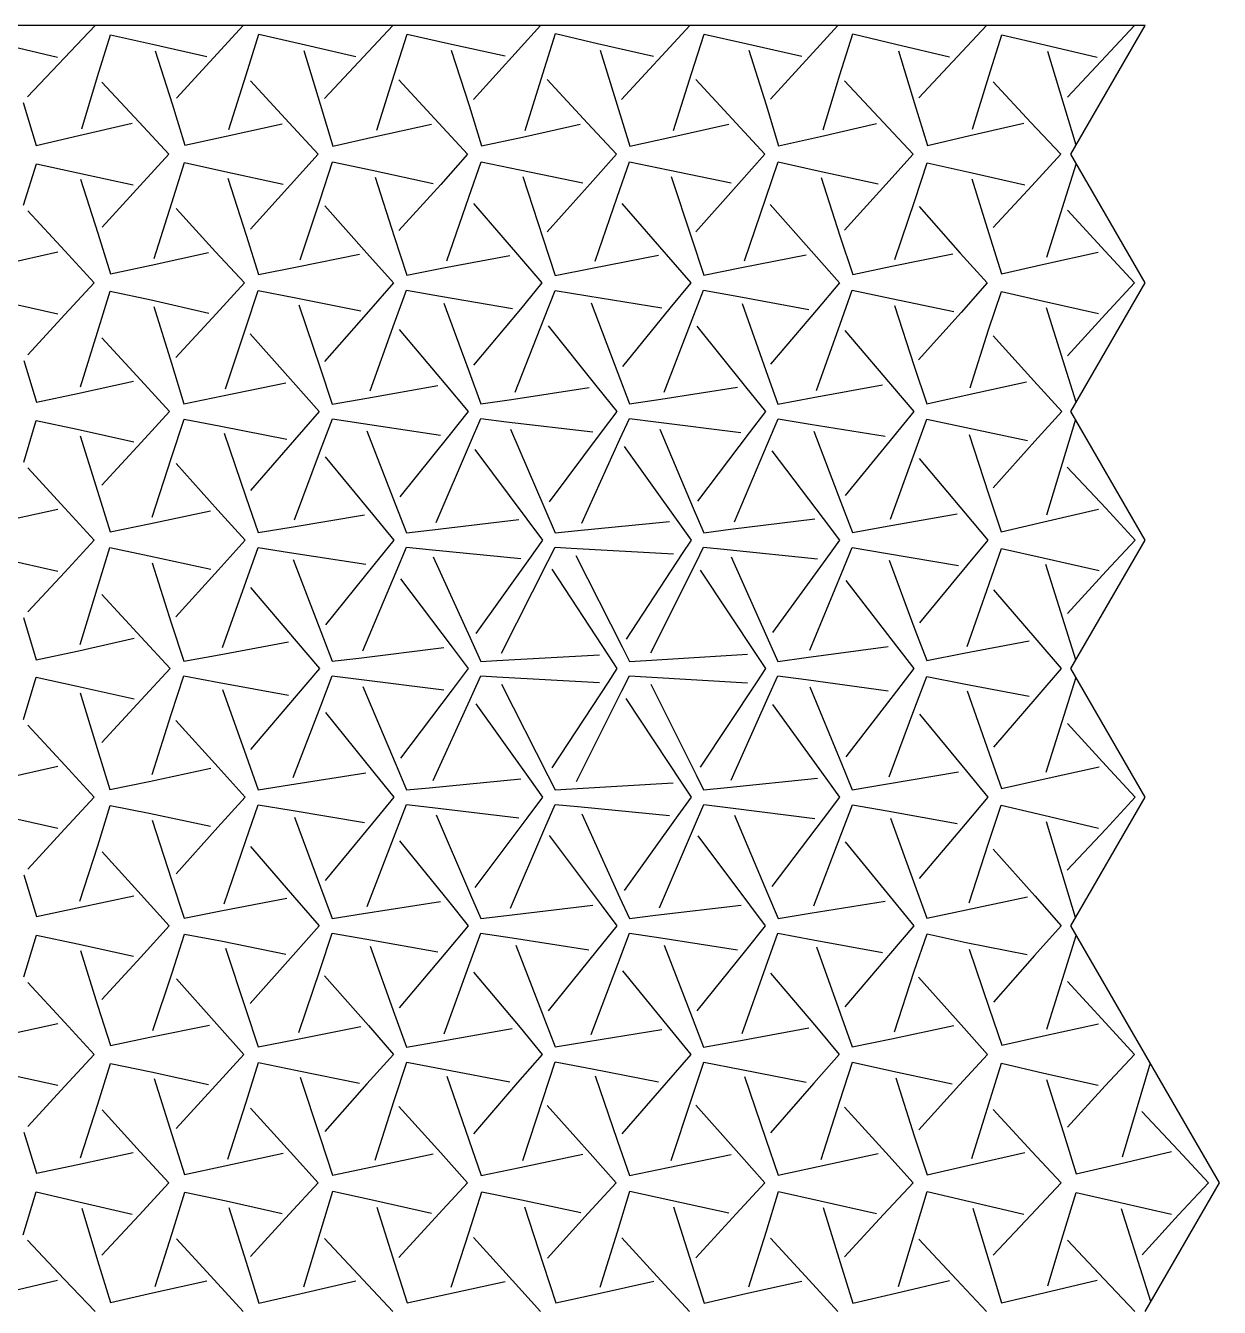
# Model space of a CAD drawing. Extents: x -8 to 152, y -43 to 130.
# Drawn here: x 71.5 to 151.8, y 43.4 to 129.8 of the extents above; entities that cross this region are included whole.
import ezdxf

# ---------------------------------------------------------------- set-up
doc = ezdxf.new("R2010")
doc.units = 0
doc.layers.add('DEFAULT', color=7, linetype='CONTINUOUS')

msp = doc.modelspace()

# ---------------------------------------------------------------- linework, layer by layer
at = {"layer": 'DEFAULT'}
for p, q in [((146.814, 129.758), (6.814, 129.758)), ((76.131, 129.758), (71.586, 124.955)), ((86.086, 129.758), (81.6, 124.865)), ((96.176, 129.758), (91.576, 124.845)), ((106.116, 129.758), (101.595, 124.775)), ((116.176, 129.758), (111.577, 124.794)), ((126.131, 129.758), (121.59, 124.805)), ((136.146, 129.758), (131.583, 124.885)), ((146.101, 129.758), (141.594, 124.945)), ((141.814, 121.098), (146.814, 129.758)), ((76.295, 126.33), (77.167, 129.147)), ((77.167, 129.147), (79.996, 128.502)), ((86.296, 126.44), (87.144, 129.186)), ((87.144, 129.186), (89.994, 128.539)), ((96.282, 126.505), (97.148, 129.18)), ((97.148, 129.18), (99.915, 128.558)), ((106.266, 126.514), (107.122, 129.225)), ((107.122, 129.225), (109.946, 128.566)), ((116.277, 126.527), (117.14, 129.193)), ((117.14, 129.193), (119.947, 128.547)), ((126.27, 126.437), (127.133, 129.206)), ((127.133, 129.206), (130.027, 128.509)), ((136.3, 126.363), (137.167, 129.147)), ((137.167, 129.147), (140.075, 128.464)), ((70.09, 128.467), (73.587, 127.632)), ((79.996, 128.502), (83.658, 127.689)), ((80.184, 128.06), (81.311, 124.482)), ((89.994, 128.539), (93.688, 127.679)), ((90.178, 128.091), (91.28, 124.462)), ((99.915, 128.558), (103.739, 127.73)), ((100.107, 128.109), (101.303, 124.383)), ((109.946, 128.566), (113.731, 127.705)), ((110.134, 128.115), (111.281, 124.407)), ((119.947, 128.547), (123.716, 127.711)), ((120.136, 128.099), (121.296, 124.416)), ((130.027, 128.509), (133.65, 127.665)), ((130.209, 128.064), (131.29, 124.505)), ((140.075, 128.464), (143.592, 127.644)), ((142.171, 121.716), (140.256, 128.025)), ((75.225, 122.805), (76.295, 126.33)), ((85.136, 122.757), (86.296, 126.44)), ((86.59, 126.052), (89.199, 123.205)), ((95.089, 122.717), (96.282, 126.505)), ((96.579, 126.112), (99.262, 123.185)), ((105.087, 122.702), (106.266, 126.514)), ((106.567, 126.122), (109.279, 123.195)), ((115.073, 122.704), (116.277, 126.527)), ((116.576, 126.133), (119.284, 123.179)), ((125.147, 122.739), (126.27, 126.437)), ((126.569, 126.051), (129.21, 123.23)), ((135.196, 122.794), (136.3, 126.363)), ((76.587, 125.951), (79.105, 123.262)), ((136.592, 125.981), (139.131, 123.24)), ((71.295, 124.581), (72.156, 121.69)), ((81.311, 124.482), (82.167, 121.709)), ((91.28, 124.462), (92.133, 121.65)), ((101.303, 124.383), (102.137, 121.657)), ((111.281, 124.407), (112.129, 121.644)), ((121.296, 124.416), (122.137, 121.657)), ((131.29, 124.505), (132.156, 121.69)), ((75.043, 122.362), (78.63, 123.198)), ((79.105, 123.262), (81.101, 121.098)), ((84.947, 122.309), (88.716, 123.146)), ((89.199, 123.205), (91.146, 121.098)), ((94.898, 122.264), (98.774, 123.124)), ((99.262, 123.185), (101.206, 121.098)), ((104.897, 122.245), (108.789, 123.13)), ((109.279, 123.195), (111.236, 121.098)), ((114.881, 122.249), (118.793, 123.117)), ((119.284, 123.179), (121.206, 121.098)), ((124.962, 122.287), (128.726, 123.164)), ((129.21, 123.23), (131.206, 121.098)), ((135.011, 122.35), (138.654, 123.179)), ((139.131, 123.24), (141.138, 121.098)), ((72.156, 121.69), (75.043, 122.362)), ((82.167, 121.709), (84.947, 122.309)), ((92.133, 121.65), (94.898, 122.264)), ((102.137, 121.657), (104.897, 122.245)), ((112.129, 121.644), (114.881, 122.249)), ((122.137, 121.657), (124.962, 122.287)), ((132.156, 121.69), (135.011, 122.35)), ((81.101, 121.098), (79.16, 118.992)), ((91.146, 121.098), (89.288, 119.033)), ((101.206, 121.098), (99.394, 119.067)), ((111.236, 121.098), (109.462, 119.105)), ((121.206, 121.098), (119.466, 119.121)), ((131.206, 121.098), (129.352, 119.054)), ((141.138, 121.098), (139.194, 118.975)), ((146.814, 112.438), (141.814, 121.098)), ((71.31, 117.66), (72.182, 120.461)), ((72.182, 120.461), (74.965, 119.853)), ((81.287, 117.823), (82.14, 120.532)), ((82.14, 120.532), (84.865, 119.943)), ((91.285, 118.032), (92.114, 120.578)), ((92.114, 120.578), (94.783, 120.018)), ((94.783, 120.018), (98.895, 119.128)), ((101.299, 118.198), (102.11, 120.585)), ((102.11, 120.585), (104.716, 120.058)), ((104.716, 120.058), (108.957, 119.164)), ((111.281, 118.21), (112.107, 120.591)), ((112.107, 120.591), (114.7, 120.053)), ((114.7, 120.053), (118.96, 119.178)), ((121.28, 118.132), (122.114, 120.578)), ((122.114, 120.578), (124.816, 119.988)), ((124.816, 119.988), (128.856, 119.114)), ((131.311, 117.976), (132.152, 120.513)), ((132.152, 120.513), (134.962, 119.891)), ((142.178, 120.467), (140.184, 114.136)), ((74.965, 119.853), (78.681, 119.048)), ((75.155, 119.41), (76.317, 115.789)), ((84.865, 119.943), (88.798, 119.092)), ((85.06, 119.489), (86.289, 115.658)), ((94.98, 119.555), (96.265, 115.549)), ((104.918, 119.591), (106.264, 115.471)), ((114.904, 119.587), (116.276, 115.459)), ((119.466, 119.121), (116.578, 115.869)), ((125.012, 119.528), (126.275, 115.592)), ((134.962, 119.891), (138.712, 119.038)), ((135.149, 119.442), (136.285, 115.768)), ((79.16, 118.992), (76.606, 116.176)), ((89.288, 119.033), (86.585, 116.053)), ((99.394, 119.067), (96.568, 115.951)), ((109.462, 119.105), (106.567, 115.879)), ((129.352, 119.054), (126.575, 115.992)), ((139.194, 118.975), (136.581, 116.154)), ((80.105, 114.07), (81.287, 117.823)), ((81.583, 117.432), (84.241, 114.532)), ((89.936, 113.975), (91.285, 118.032)), ((91.584, 117.625), (94.423, 114.428)), ((99.798, 113.91), (101.299, 118.198)), ((101.598, 117.778), (104.56, 114.334)), ((109.795, 113.892), (111.281, 118.21)), ((111.583, 117.79), (114.579, 114.344)), ((119.858, 113.927), (121.28, 118.132)), ((121.582, 117.718), (124.512, 114.383)), ((129.972, 114.019), (131.311, 117.976)), ((131.604, 117.572), (134.362, 114.434)), ((71.599, 117.281), (74.089, 114.593)), ((141.6, 117.331), (144.135, 114.565)), ((76.317, 115.789), (77.163, 113.042)), ((136.285, 115.768), (137.159, 113.036)), ((86.289, 115.658), (87.133, 112.99)), ((96.265, 115.549), (97.114, 112.957)), ((106.264, 115.471), (107.099, 112.931)), ((116.276, 115.459), (117.11, 112.951)), ((126.275, 115.592), (127.141, 113.003)), ((70.043, 113.72), (73.616, 114.533)), ((74.089, 114.593), (76.071, 112.438)), ((79.914, 113.619), (83.755, 114.471)), ((84.241, 114.532), (86.191, 112.438)), ((89.733, 113.513), (93.921, 114.373)), ((94.423, 114.428), (96.214, 112.438)), ((99.583, 113.442), (104.047, 114.285)), ((104.56, 114.334), (106.214, 112.438)), ((109.582, 113.42), (114.064, 114.292)), ((114.579, 114.344), (116.229, 112.438)), ((119.65, 113.459), (124.003, 114.329)), ((124.512, 114.383), (126.236, 112.438)), ((129.769, 113.563), (133.866, 114.382)), ((134.362, 114.434), (136.176, 112.438)), ((139.996, 113.694), (143.658, 114.507)), ((144.135, 114.565), (146.093, 112.438)), ((77.163, 113.042), (79.914, 113.619)), ((87.133, 112.99), (89.733, 113.513)), ((97.114, 112.957), (99.583, 113.442)), ((107.099, 112.931), (109.582, 113.42)), ((117.11, 112.951), (119.65, 113.459)), ((127.141, 113.003), (129.769, 113.563)), ((137.159, 113.036), (139.996, 113.694)), ((76.071, 112.438), (74.093, 110.297)), ((86.191, 112.438), (84.279, 110.341)), ((96.214, 112.438), (94.533, 110.5)), ((106.214, 112.438), (104.759, 110.664)), ((116.229, 112.438), (114.824, 110.725)), ((126.236, 112.438), (124.691, 110.605)), ((136.176, 112.438), (134.441, 110.437)), ((141.814, 103.777), (146.814, 112.438)), ((146.093, 112.438), (144.157, 110.317)), ((76.296, 109.119), (77.133, 111.885)), ((77.133, 111.885), (79.897, 111.291)), ((86.276, 109.416), (87.107, 111.931)), ((87.107, 111.931), (89.633, 111.432)), ((89.633, 111.432), (94.022, 110.554)), ((96.294, 109.738), (97.099, 111.944)), ((97.099, 111.944), (99.378, 111.545)), ((99.378, 111.545), (104.23, 110.707)), ((106.34, 109.991), (107.107, 111.931)), ((107.107, 111.931), (109.292, 111.571)), ((109.292, 111.571), (114.291, 110.762)), ((116.327, 109.959), (117.095, 111.951)), ((117.095, 111.951), (119.463, 111.516)), ((119.463, 111.516), (124.167, 110.652)), ((126.292, 109.66), (127.103, 111.938)), ((127.103, 111.938), (129.733, 111.383)), ((129.733, 111.383), (133.937, 110.496)), ((136.279, 109.261), (137.148, 111.859)), ((137.148, 111.859), (139.979, 111.197)), ((70.029, 111.152), (73.62, 110.355)), ((79.897, 111.291), (83.789, 110.405)), ((80.087, 110.834), (81.266, 107.021)), ((89.841, 110.962), (91.276, 106.721)), ((94.533, 110.5), (91.579, 107.137)), ((99.605, 111.065), (101.306, 106.444)), ((104.759, 110.664), (101.607, 106.881)), ((109.527, 111.09), (111.325, 106.357)), ((114.824, 110.725), (111.624, 106.8)), ((119.684, 111.038), (121.288, 106.532)), ((124.691, 110.605), (121.591, 106.962)), ((129.934, 110.917), (131.268, 106.833)), ((139.979, 111.197), (143.678, 110.376)), ((142.171, 104.395), (140.168, 110.752)), ((74.093, 110.297), (71.607, 107.585)), ((84.279, 110.341), (81.567, 107.413)), ((94.636, 105.157), (96.294, 109.738)), ((104.413, 105.075), (106.34, 109.991)), ((114.444, 105.08), (116.327, 109.959)), ((124.7, 105.19), (126.292, 109.66)), ((134.441, 110.437), (131.571, 107.24)), ((144.157, 110.317), (141.597, 107.525)), ((75.136, 105.436), (76.296, 109.119)), ((84.904, 105.289), (86.276, 109.416)), ((86.578, 109.006), (89.466, 105.754)), ((96.598, 109.304), (99.736, 105.577)), ((106.639, 109.538), (109.932, 105.411)), ((116.628, 109.509), (119.911, 105.439)), ((126.594, 109.232), (129.67, 105.618)), ((135.028, 105.36), (136.279, 109.261)), ((136.578, 108.863), (139.331, 105.829)), ((76.59, 108.731), (79.199, 105.885)), ((71.321, 107.204), (72.174, 104.402)), ((81.266, 107.021), (82.11, 104.291)), ((91.276, 106.721), (92.099, 104.271)), ((101.306, 106.444), (102.103, 104.278)), ((111.325, 106.357), (112.103, 104.278)), ((121.288, 106.532), (122.099, 104.271)), ((131.268, 106.833), (132.114, 104.297)), ((74.947, 104.988), (78.716, 105.825)), ((79.199, 105.885), (81.138, 103.777)), ((84.7, 104.823), (88.96, 105.698)), ((89.466, 105.754), (91.221, 103.777)), ((94.412, 104.677), (99.209, 105.532)), ((99.736, 105.577), (101.244, 103.777)), ((104.17, 104.59), (109.391, 105.379)), ((109.932, 105.411), (111.244, 103.777)), ((114.204, 104.595), (119.371, 105.403)), ((119.911, 105.439), (121.252, 103.777)), ((124.48, 104.714), (129.147, 105.571)), ((129.67, 105.618), (131.236, 103.777)), ((134.832, 104.903), (138.836, 105.769)), ((139.331, 105.829), (141.199, 103.777)), ((72.174, 104.402), (74.947, 104.988)), ((82.11, 104.291), (84.7, 104.823)), ((92.099, 104.271), (94.412, 104.677)), ((102.103, 104.278), (104.17, 104.59)), ((112.103, 104.278), (114.204, 104.595)), ((122.099, 104.271), (124.48, 104.714)), ((132.114, 104.297), (134.832, 104.903)), ((81.138, 103.777), (79.22, 101.677)), ((91.221, 103.777), (89.558, 101.864)), ((101.244, 103.777), (99.932, 102.144)), ((111.244, 103.777), (110.204, 102.376)), ((121.252, 103.777), (120.163, 102.338)), ((131.236, 103.777), (129.846, 102.073)), ((141.199, 103.777), (139.398, 101.763)), ((146.814, 95.117), (141.814, 103.777)), ((71.321, 100.35), (72.171, 103.16)), ((72.171, 103.16), (74.93, 102.581)), ((81.277, 100.678), (82.114, 103.258)), ((82.114, 103.258), (84.599, 102.78)), ((84.599, 102.78), (89.045, 101.916)), ((91.313, 101.166), (92.103, 103.277)), ((92.103, 103.277), (94.17, 102.965)), ((94.17, 102.965), (99.391, 102.176)), ((101.406, 101.682), (102.095, 103.29)), ((102.095, 103.29), (103.833, 103.084)), ((103.833, 103.084), (109.644, 102.392)), ((111.463, 101.898), (112.095, 103.29)), ((112.095, 103.29), (113.886, 103.068)), ((113.886, 103.068), (119.606, 102.357)), ((121.396, 101.604), (122.103, 103.277)), ((122.103, 103.277), (124.274, 102.926)), ((124.274, 102.926), (129.311, 102.11)), ((131.303, 101.033), (132.114, 103.258)), ((132.114, 103.258), (134.766, 102.693)), ((142.133, 103.225), (140.178, 96.785)), ((74.93, 102.581), (78.736, 101.737)), ((75.12, 102.132), (76.292, 98.414)), ((84.811, 102.31), (86.285, 98.028)), ((89.558, 101.864), (86.586, 98.447)), ((94.413, 102.48), (96.34, 97.564)), ((99.932, 102.144), (96.639, 98.017)), ((104.099, 102.591), (106.406, 97.212)), ((110.204, 102.376), (106.7, 97.689)), ((108.898, 96.248), (111.463, 101.898)), ((114.148, 102.575), (116.393, 97.267)), ((120.163, 102.338), (116.688, 97.74)), ((124.509, 102.443), (126.322, 97.674)), ((129.846, 102.073), (126.622, 98.119)), ((134.766, 102.693), (138.898, 101.821)), ((134.966, 102.231), (136.277, 98.216)), ((79.22, 101.677), (76.586, 98.803)), ((89.557, 96.47), (91.313, 101.166)), ((99.099, 96.304), (101.406, 101.682)), ((101.7, 101.205), (105.204, 96.519)), ((111.752, 101.408), (115.362, 96.361)), ((119.167, 96.332), (121.396, 101.604)), ((121.69, 101.132), (125.141, 96.566)), ((129.67, 96.523), (131.303, 101.033)), ((139.398, 101.763), (136.578, 98.62)), ((79.966, 96.664), (81.277, 100.678)), ((81.578, 100.274), (84.398, 97.131)), ((91.614, 100.725), (94.803, 96.857)), ((131.603, 100.601), (134.693, 96.933)), ((71.607, 99.969), (74.093, 97.258)), ((141.576, 100.03), (144.168, 97.262)), ((76.292, 98.414), (77.133, 95.67)), ((86.285, 98.028), (87.107, 95.624)), ((96.34, 97.564), (97.099, 95.611)), ((126.322, 97.674), (127.107, 95.624)), ((136.277, 98.216), (137.125, 95.657)), ((70.029, 96.403), (73.62, 97.2)), ((74.093, 97.258), (76.071, 95.117)), ((79.766, 96.202), (83.898, 97.074)), ((84.398, 97.131), (86.229, 95.117)), ((89.326, 95.989), (94.27, 96.817)), ((94.803, 96.857), (96.236, 95.117)), ((106.406, 97.212), (107.095, 95.604)), ((116.393, 97.267), (117.099, 95.611)), ((129.447, 96.047), (134.169, 96.888)), ((134.693, 96.933), (136.221, 95.117)), ((139.994, 96.336), (143.688, 97.197)), ((144.168, 97.262), (146.154, 95.117)), ((77.133, 95.67), (79.766, 96.202)), ((87.107, 95.624), (89.326, 95.989)), ((98.833, 95.811), (104.644, 96.502)), ((105.204, 96.519), (106.252, 95.117)), ((108.617, 95.753), (114.793, 96.356)), ((115.362, 96.361), (116.252, 95.117)), ((117.099, 95.611), (118.905, 95.841)), ((118.905, 95.841), (124.586, 96.547)), ((125.141, 96.566), (126.244, 95.117)), ((127.107, 95.624), (129.447, 96.047)), ((137.125, 95.657), (139.994, 96.336)), ((76.071, 95.117), (74.089, 92.962)), ((86.229, 95.117), (84.416, 93.093)), ((96.236, 95.117), (94.89, 93.448)), ((97.099, 95.611), (98.833, 95.811)), ((106.252, 95.117), (105.362, 93.874)), ((107.095, 95.604), (108.617, 95.753)), ((116.252, 95.117), (115.658, 94.209)), ((126.244, 95.117), (125.323, 93.834)), ((136.221, 95.117), (134.781, 93.37)), ((141.814, 86.457), (146.814, 95.117)), ((146.154, 95.117), (144.199, 93.01)), ((76.276, 91.83), (77.11, 94.604)), ((77.11, 94.604), (79.766, 94.052)), ((86.292, 92.34), (87.103, 94.617)), ((87.103, 94.617), (89.222, 94.285)), ((89.222, 94.285), (94.351, 93.483)), ((96.393, 92.968), (97.095, 94.63)), ((97.095, 94.63), (98.617, 94.481)), ((98.617, 94.481), (104.793, 93.878)), ((106.605, 93.662), (107.095, 94.63)), ((107.095, 94.63), (108.179, 94.57)), ((108.179, 94.57), (115.075, 94.189)), ((115.658, 94.209), (111.88, 88.428)), ((116.586, 93.61), (117.095, 94.63)), ((117.095, 94.63), (118.671, 94.468)), ((118.671, 94.468), (124.756, 93.841)), ((126.368, 92.859), (127.103, 94.617)), ((127.103, 94.617), (129.344, 94.23)), ((129.344, 94.23), (134.25, 93.409)), ((136.307, 92.172), (137.148, 94.539)), ((137.148, 94.539), (139.947, 93.906)), ((70.043, 93.835), (73.616, 93.022)), ((79.766, 94.052), (83.914, 93.154)), ((79.964, 93.587), (81.26, 89.546)), ((89.461, 93.801), (91.33, 88.958)), ((94.89, 93.448), (91.63, 89.407)), ((98.898, 93.986), (101.463, 88.336)), ((105.362, 93.874), (101.752, 88.827)), ((103.488, 87.499), (106.605, 93.662)), ((108.488, 94.075), (111.605, 87.912)), ((113.54, 87.509), (116.586, 93.61)), ((118.948, 93.973), (121.448, 88.39)), ((125.323, 93.834), (121.738, 88.877)), ((129.575, 93.751), (131.317, 89.092)), ((134.781, 93.37), (131.617, 89.531)), ((139.947, 93.906), (143.716, 93.07)), ((142.156, 87.049), (140.136, 93.458)), ((74.089, 92.962), (71.599, 90.274)), ((84.416, 93.093), (81.564, 89.95)), ((94.148, 87.659), (96.393, 92.968)), ((96.688, 92.494), (100.163, 87.897)), ((106.88, 93.147), (110.658, 87.365)), ((116.862, 93.097), (120.622, 87.409)), ((124.248, 87.691), (126.368, 92.859)), ((126.666, 92.393), (130.081, 87.972)), ((144.199, 93.01), (141.59, 90.164)), ((75.118, 88.087), (76.276, 91.83)), ((84.7, 87.87), (86.292, 92.34)), ((86.594, 91.911), (89.67, 88.298)), ((134.831, 87.956), (136.307, 92.172)), ((136.604, 91.755), (139.517, 88.368)), ((76.574, 91.441), (79.237, 88.567)), ((71.31, 89.895), (72.152, 87.042)), ((81.26, 89.546), (82.099, 86.951)), ((91.33, 88.958), (92.099, 86.951)), ((131.317, 89.092), (132.125, 86.996)), ((74.93, 87.634), (78.75, 88.503)), ((79.237, 88.567), (81.191, 86.457)), ((84.48, 87.394), (89.147, 88.25)), ((89.67, 88.298), (91.236, 86.457)), ((101.463, 88.336), (102.095, 86.944)), ((121.448, 88.39), (122.095, 86.944)), ((134.618, 87.491), (139.007, 88.32)), ((139.517, 88.368), (141.161, 86.457)), ((72.152, 87.042), (74.93, 87.634)), ((82.099, 86.951), (84.48, 87.394)), ((93.886, 87.167), (99.606, 87.878)), ((100.163, 87.897), (101.252, 86.457)), ((103.179, 87.004), (110.075, 87.385)), ((110.658, 87.365), (111.252, 86.457)), ((111.605, 87.912), (112.095, 86.944)), ((113.234, 87.013), (120.041, 87.425)), ((120.622, 87.409), (121.252, 86.457)), ((122.095, 86.944), (123.993, 87.2)), ((123.993, 87.2), (129.529, 87.948)), ((130.081, 87.972), (131.252, 86.457)), ((132.125, 86.996), (134.618, 87.491)), ((81.191, 86.457), (79.237, 84.347)), ((91.236, 86.457), (89.67, 84.616)), ((92.099, 86.951), (93.886, 87.167)), ((101.252, 86.457), (100.163, 85.017)), ((102.095, 86.944), (103.179, 87.004)), ((111.252, 86.457), (110.658, 85.549)), ((112.095, 86.944), (113.234, 87.013)), ((121.252, 86.457), (120.622, 85.505)), ((131.252, 86.457), (130.081, 84.942)), ((141.161, 86.457), (139.517, 84.545)), ((146.814, 77.797), (141.814, 86.457)), ((71.31, 83.019), (72.152, 85.872)), ((72.152, 85.872), (74.93, 85.28)), ((81.26, 83.368), (82.099, 85.963)), ((82.099, 85.963), (84.48, 85.52)), ((84.48, 85.52), (89.147, 84.664)), ((91.33, 83.956), (92.099, 85.963)), ((92.099, 85.963), (93.886, 85.747)), ((93.886, 85.747), (99.606, 85.036)), ((101.463, 84.578), (102.095, 85.97)), ((102.095, 85.97), (103.179, 85.91)), ((103.179, 85.91), (110.075, 85.528)), ((110.658, 85.549), (106.88, 79.767)), ((111.586, 84.949), (112.095, 85.97)), ((112.095, 85.97), (113.234, 85.901)), ((113.234, 85.901), (120.041, 85.488)), ((120.622, 85.505), (116.862, 79.817)), ((121.448, 84.524), (122.095, 85.97)), ((122.095, 85.97), (123.993, 85.714)), ((123.993, 85.714), (129.529, 84.966)), ((131.317, 83.822), (132.125, 85.918)), ((132.125, 85.918), (134.618, 85.423)), ((142.156, 85.865), (140.136, 79.456)), ((74.93, 85.28), (78.75, 84.411)), ((75.118, 84.827), (76.276, 81.084)), ((84.7, 85.044), (86.292, 80.574)), ((89.67, 84.616), (86.594, 81.003)), ((94.148, 85.255), (96.393, 79.946)), ((100.163, 85.017), (96.688, 80.419)), ((103.488, 85.415), (106.605, 79.252)), ((108.54, 78.848), (111.586, 84.949)), ((113.54, 85.405), (116.586, 79.304)), ((124.248, 85.223), (126.368, 80.055)), ((130.081, 84.942), (126.666, 80.521)), ((134.618, 85.423), (139.007, 84.594)), ((134.831, 84.958), (136.307, 80.742)), ((79.237, 84.347), (76.574, 81.473)), ((89.461, 79.113), (91.33, 83.956)), ((98.898, 78.928), (101.463, 84.578)), ((101.752, 84.087), (105.362, 79.04)), ((111.862, 84.437), (115.622, 78.748)), ((118.948, 78.941), (121.448, 84.524)), ((121.738, 84.037), (125.323, 79.08)), ((129.575, 79.163), (131.317, 83.822)), ((139.517, 84.545), (136.604, 81.159)), ((79.964, 79.327), (81.26, 83.368)), ((81.564, 82.964), (84.416, 79.821)), ((91.63, 83.507), (94.89, 79.466)), ((131.617, 83.383), (134.781, 79.544)), ((71.599, 82.64), (74.089, 79.952)), ((141.59, 82.75), (144.199, 79.904)), ((76.276, 81.084), (77.11, 78.31)), ((86.292, 80.574), (87.103, 78.297)), ((136.307, 80.742), (137.148, 78.375)), ((70.043, 79.079), (73.616, 79.892)), ((74.089, 79.952), (76.071, 77.797)), ((79.766, 78.862), (83.914, 79.759)), ((84.416, 79.821), (86.229, 77.797)), ((89.222, 78.629), (94.351, 79.431)), ((94.89, 79.466), (96.236, 77.797)), ((96.393, 79.946), (97.095, 78.284)), ((126.368, 80.055), (127.103, 78.297)), ((129.344, 78.684), (134.25, 79.504)), ((134.781, 79.544), (136.221, 77.797)), ((139.947, 79.008), (143.716, 79.844)), ((144.199, 79.904), (146.154, 77.797)), ((77.11, 78.31), (79.766, 78.862)), ((87.103, 78.297), (89.222, 78.629)), ((98.617, 78.432), (104.793, 79.036)), ((105.362, 79.04), (106.252, 77.797)), ((106.605, 79.252), (107.095, 78.284)), ((108.234, 78.353), (115.041, 78.765)), ((115.622, 78.748), (116.252, 77.797)), ((116.586, 79.304), (117.095, 78.284)), ((118.671, 78.446), (124.756, 79.073)), ((125.323, 79.08), (126.244, 77.797)), ((127.103, 78.297), (129.344, 78.684)), ((137.148, 78.375), (139.947, 79.008)), ((76.071, 77.797), (74.093, 75.656)), ((86.229, 77.797), (84.398, 75.782)), ((96.236, 77.797), (94.803, 76.057)), ((97.095, 78.284), (98.617, 78.432)), ((106.252, 77.797), (105.204, 76.395)), ((107.095, 78.284), (108.234, 78.353)), ((116.252, 77.797), (115.362, 76.553)), ((117.095, 78.284), (118.671, 78.446)), ((126.244, 77.797), (125.141, 76.348)), ((136.221, 77.797), (134.693, 75.981)), ((141.814, 69.136), (146.814, 77.797)), ((146.154, 77.797), (144.168, 75.652)), ((76.303, 74.511), (77.141, 77.231)), ((77.141, 77.231), (79.766, 76.712)), ((86.285, 74.886), (87.107, 77.29)), ((87.107, 77.29), (89.326, 76.925)), ((89.326, 76.925), (94.27, 76.097)), ((96.327, 75.318), (97.095, 77.31)), ((97.095, 77.31), (98.833, 77.103)), ((98.833, 77.103), (104.644, 76.412)), ((106.406, 75.702), (107.095, 77.31)), ((107.095, 77.31), (108.617, 77.161)), ((108.617, 77.161), (114.793, 76.558)), ((116.408, 75.678), (117.103, 77.297)), ((117.103, 77.297), (118.905, 77.072)), ((118.905, 77.072), (124.586, 76.366)), ((126.322, 75.24), (127.107, 77.29)), ((127.107, 77.29), (129.447, 76.867)), ((129.447, 76.867), (134.169, 76.026)), ((136.277, 74.698), (137.125, 77.257)), ((137.125, 77.257), (139.994, 76.578)), ((70.029, 76.511), (73.62, 75.714)), ((79.766, 76.712), (83.898, 75.84)), ((79.966, 76.25), (81.277, 72.236)), ((89.557, 76.443), (91.313, 71.748)), ((94.803, 76.057), (91.614, 72.189)), ((99.099, 76.61), (101.406, 71.232)), ((105.204, 76.395), (101.7, 71.708)), ((108.898, 76.666), (111.463, 71.016)), ((115.362, 76.553), (111.752, 71.506)), ((119.167, 76.582), (121.396, 71.31)), ((125.141, 76.348), (121.69, 71.782)), ((129.67, 76.391), (131.303, 71.881)), ((134.693, 75.981), (131.603, 72.312)), ((139.994, 76.578), (143.688, 75.717)), ((142.133, 69.689), (140.178, 76.129)), ((74.093, 75.656), (71.607, 72.944)), ((84.398, 75.782), (81.578, 72.64)), ((94.444, 70.439), (96.327, 75.318)), ((104.099, 70.323), (106.406, 75.702)), ((106.7, 75.225), (110.204, 70.538)), ((114.117, 70.336), (116.408, 75.678)), ((116.701, 75.202), (120.182, 70.547)), ((124.509, 70.471), (126.322, 75.24)), ((144.168, 75.652), (141.576, 72.884)), ((75.107, 70.785), (76.303, 74.511)), ((84.811, 70.604), (86.285, 74.886)), ((86.586, 74.467), (89.558, 71.05)), ((96.628, 74.868), (99.911, 70.798)), ((126.622, 74.795), (129.846, 70.841)), ((134.966, 70.683), (136.277, 74.698)), ((136.578, 74.294), (139.398, 71.151)), ((76.595, 74.12), (79.224, 71.222)), ((71.321, 72.563), (72.178, 69.767)), ((81.277, 72.236), (82.114, 69.656)), ((91.313, 71.748), (92.099, 69.63)), ((131.303, 71.881), (132.114, 69.656)), ((74.915, 70.337), (78.739, 71.164)), ((79.224, 71.222), (81.123, 69.136)), ((84.599, 70.134), (89.045, 70.998)), ((89.558, 71.05), (91.221, 69.136)), ((99.911, 70.798), (101.252, 69.136)), ((101.406, 71.232), (102.095, 69.624)), ((111.463, 71.016), (112.099, 69.63)), ((121.396, 71.31), (122.103, 69.637)), ((124.274, 69.988), (129.311, 70.804)), ((129.846, 70.841), (131.236, 69.136)), ((134.766, 70.221), (138.898, 71.093)), ((139.398, 71.151), (141.161, 69.136)), ((72.178, 69.767), (74.915, 70.337)), ((82.114, 69.656), (84.599, 70.134)), ((92.099, 69.63), (94.204, 69.954)), ((94.204, 69.954), (99.371, 70.762)), ((103.833, 69.83), (109.644, 70.522)), ((110.204, 70.538), (111.252, 69.136)), ((113.852, 69.845), (119.624, 70.531)), ((120.182, 70.547), (121.244, 69.136)), ((122.103, 69.637), (124.274, 69.988)), ((132.114, 69.656), (134.766, 70.221)), ((81.123, 69.136), (79.199, 67.029)), ((91.221, 69.136), (89.466, 67.16)), ((101.252, 69.136), (99.736, 67.337)), ((102.095, 69.624), (103.833, 69.83)), ((111.252, 69.136), (109.911, 67.475)), ((112.099, 69.63), (113.852, 69.845)), ((121.244, 69.136), (119.911, 67.475)), ((131.236, 69.136), (129.67, 67.296)), ((141.161, 69.136), (139.362, 67.14)), ((151.814, 51.816), (141.814, 69.136)), ((71.321, 65.709), (72.174, 68.512)), ((72.174, 68.512), (74.947, 67.925)), ((81.308, 65.96), (82.137, 68.577)), ((82.137, 68.577), (84.7, 68.091)), ((91.276, 66.192), (92.099, 68.643)), ((92.099, 68.643), (94.412, 68.237)), ((94.412, 68.237), (99.209, 67.382)), ((101.294, 66.437), (102.095, 68.649)), ((102.095, 68.649), (104.204, 68.319)), ((104.204, 68.319), (109.371, 67.511)), ((111.325, 66.557), (112.103, 68.636)), ((112.103, 68.636), (114.204, 68.319)), ((114.204, 68.319), (119.371, 67.511)), ((121.288, 66.382), (122.099, 68.643)), ((122.099, 68.643), (124.48, 68.2)), ((124.48, 68.2), (129.147, 67.343)), ((131.268, 66.081), (132.133, 68.584)), ((132.133, 68.584), (134.769, 68.011)), ((142.171, 68.519), (140.168, 62.162)), ((74.947, 67.925), (78.716, 67.089)), ((75.136, 67.477), (76.296, 63.795)), ((84.7, 68.091), (88.96, 67.216)), ((84.904, 67.625), (86.276, 63.498)), ((94.636, 67.757), (96.294, 63.176)), ((99.736, 67.337), (96.598, 63.61)), ((104.443, 67.834), (106.327, 62.954)), ((109.911, 67.475), (106.628, 63.405)), ((114.444, 67.834), (116.327, 62.954)), ((119.911, 67.475), (116.628, 63.405)), ((124.7, 67.724), (126.292, 63.254)), ((134.769, 68.011), (138.866, 67.192)), ((134.972, 67.555), (136.311, 63.598)), ((79.199, 67.029), (76.59, 64.183)), ((89.466, 67.16), (86.578, 63.908)), ((109.527, 61.823), (111.325, 66.557)), ((129.67, 67.296), (126.594, 63.682)), ((139.362, 67.14), (136.604, 64.002)), ((80.018, 62.079), (81.308, 65.96)), ((89.841, 61.952), (91.276, 66.192)), ((91.579, 65.777), (94.533, 62.414)), ((99.636, 61.855), (101.294, 66.437)), ((101.598, 66.003), (104.736, 62.276)), ((111.624, 66.113), (114.824, 62.189)), ((119.684, 61.876), (121.288, 66.382)), ((121.591, 65.952), (124.691, 62.309)), ((129.934, 61.997), (131.268, 66.081)), ((131.571, 65.674), (134.441, 62.477)), ((71.607, 65.328), (74.093, 62.617)), ((81.601, 65.56), (84.316, 62.502)), ((141.597, 65.389), (144.157, 62.597)), ((76.296, 63.795), (77.159, 61.074)), ((86.276, 63.498), (87.107, 60.983)), ((96.294, 63.176), (97.095, 60.963)), ((126.292, 63.254), (127.103, 60.976)), ((136.311, 63.598), (137.167, 61.087)), ((70.029, 61.762), (73.62, 62.559)), ((74.093, 62.617), (76.056, 60.476)), ((79.818, 61.626), (83.824, 62.449)), ((84.316, 62.502), (86.138, 60.476)), ((89.633, 61.482), (94.022, 62.36)), ((94.533, 62.414), (96.214, 60.476)), ((99.412, 61.376), (104.209, 62.23)), ((104.736, 62.276), (106.221, 60.476)), ((106.327, 62.954), (107.103, 60.976)), ((109.292, 61.343), (114.291, 62.152)), ((114.824, 62.189), (116.229, 60.476)), ((116.327, 62.954), (117.095, 60.963)), ((119.463, 61.398), (124.167, 62.262)), ((124.691, 62.309), (126.221, 60.476)), ((129.733, 61.531), (133.937, 62.418)), ((134.441, 62.477), (136.214, 60.476)), ((139.979, 61.717), (143.678, 62.538)), ((144.157, 62.597), (146.093, 60.476)), ((77.159, 61.074), (79.818, 61.626)), ((87.107, 60.983), (89.633, 61.482)), ((97.095, 60.963), (99.412, 61.376)), ((107.103, 60.976), (109.292, 61.343)), ((117.095, 60.963), (119.463, 61.398)), ((127.103, 60.976), (129.733, 61.531)), ((137.167, 61.087), (139.979, 61.717)), ((76.056, 60.476), (74.093, 58.335)), ((86.138, 60.476), (84.241, 58.382)), ((96.214, 60.476), (94.423, 58.485)), ((106.221, 60.476), (104.56, 58.58)), ((116.229, 60.476), (114.579, 58.57)), ((126.221, 60.476), (124.515, 58.548)), ((136.214, 60.476), (134.331, 58.425)), ((146.093, 60.476), (144.135, 58.349)), ((76.317, 57.125), (77.163, 59.872)), ((77.163, 59.872), (79.914, 59.295)), ((86.289, 57.256), (87.133, 59.924)), ((87.133, 59.924), (89.733, 59.401)), ((96.265, 57.365), (97.114, 59.956)), ((97.114, 59.956), (99.583, 59.472)), ((106.264, 57.443), (107.099, 59.983)), ((107.099, 59.983), (109.582, 59.494)), ((116.276, 57.455), (117.118, 59.95)), ((117.118, 59.95), (119.634, 59.449)), ((126.275, 57.322), (127.122, 59.943)), ((127.122, 59.943), (129.832, 59.351)), ((136.285, 57.146), (137.159, 59.878)), ((137.159, 59.878), (139.996, 59.22)), ((147.156, 59.885), (145.268, 53.548)), ((70.029, 59.19), (73.62, 58.393)), ((79.914, 59.295), (83.755, 58.443)), ((80.105, 58.844), (81.287, 55.091)), ((89.733, 59.401), (93.921, 58.541)), ((89.936, 58.939), (91.285, 54.882)), ((99.583, 59.472), (104.047, 58.629)), ((99.798, 59.004), (101.299, 54.716)), ((109.582, 59.494), (114.064, 58.622)), ((109.795, 59.022), (111.281, 54.704)), ((119.634, 59.449), (124.005, 58.599)), ((119.844, 58.982), (121.294, 54.771)), ((129.832, 59.351), (133.836, 58.485)), ((130.028, 58.893), (131.279, 54.992)), ((139.996, 59.22), (143.658, 58.407)), ((140.184, 58.778), (141.311, 55.2)), ((74.093, 58.335), (71.607, 55.624)), ((84.241, 58.382), (81.583, 55.482)), ((94.423, 58.485), (91.584, 55.289)), ((104.56, 58.58), (101.598, 55.136)), ((114.579, 58.57), (111.583, 55.124)), ((124.515, 58.548), (121.593, 55.187)), ((134.331, 58.425), (131.578, 55.391)), ((144.135, 58.349), (141.6, 55.583)), ((75.155, 53.504), (76.317, 57.125)), ((85.06, 53.425), (86.289, 57.256)), ((94.98, 53.359), (96.265, 57.365)), ((104.918, 53.323), (106.264, 57.443)), ((106.567, 57.035), (109.462, 53.809)), ((114.904, 53.327), (116.276, 57.455)), ((116.578, 57.045), (119.466, 53.792)), ((125.012, 53.386), (126.275, 57.322)), ((135.149, 53.472), (136.285, 57.146)), ((76.606, 56.738), (79.16, 53.922)), ((86.585, 56.861), (89.288, 53.881)), ((96.568, 56.963), (99.394, 53.847)), ((126.575, 56.922), (129.352, 53.86)), ((136.581, 56.76), (139.194, 53.939)), ((146.586, 56.619), (149.057, 54.007)), ((71.321, 55.243), (72.189, 52.466)), ((81.287, 55.091), (82.14, 52.381)), ((91.285, 54.882), (92.114, 52.336)), ((101.299, 54.716), (102.11, 52.329)), ((111.281, 54.704), (112.107, 52.323)), ((121.294, 54.771), (122.122, 52.349)), ((131.279, 54.992), (132.133, 52.368)), ((141.311, 55.2), (142.167, 52.427)), ((74.965, 53.061), (78.681, 53.865)), ((79.16, 53.922), (81.101, 51.816)), ((84.865, 52.971), (88.798, 53.822)), ((89.288, 53.881), (91.146, 51.816)), ((94.783, 52.896), (98.895, 53.786)), ((99.394, 53.847), (101.206, 51.816)), ((104.716, 52.856), (108.957, 53.75)), ((109.462, 53.809), (111.199, 51.816)), ((114.7, 52.861), (118.96, 53.736)), ((119.466, 53.792), (121.206, 51.816)), ((124.816, 52.926), (128.856, 53.8)), ((129.352, 53.86), (131.191, 51.816)), ((134.962, 53.023), (138.712, 53.876)), ((139.194, 53.939), (141.154, 51.816)), ((145.09, 53.108), (148.587, 53.942)), ((149.057, 54.007), (151.086, 51.816)), ((72.189, 52.466), (74.965, 53.061)), ((82.14, 52.381), (84.865, 52.971)), ((92.114, 52.336), (94.783, 52.896)), ((102.11, 52.329), (104.716, 52.856)), ((112.107, 52.323), (114.7, 52.861)), ((122.122, 52.349), (124.816, 52.926)), ((132.133, 52.368), (134.962, 53.023)), ((142.167, 52.427), (145.09, 53.108)), ((81.101, 51.816), (79.105, 49.652)), ((91.146, 51.816), (89.199, 49.708)), ((101.206, 51.816), (99.262, 49.728)), ((111.199, 51.816), (109.313, 49.774)), ((121.206, 51.816), (119.284, 49.735)), ((131.191, 51.816), (129.215, 49.7)), ((141.154, 51.816), (139.126, 49.658)), ((146.814, 43.156), (151.814, 51.816)), ((151.086, 51.816), (149.072, 49.668)), ((71.295, 48.333), (72.156, 51.224)), ((72.156, 51.224), (75.043, 50.552)), ((81.311, 48.432), (82.167, 51.205)), ((82.167, 51.205), (84.947, 50.605)), ((91.28, 48.452), (92.133, 51.264)), ((92.133, 51.264), (94.898, 50.65)), ((101.303, 48.53), (102.156, 51.224)), ((102.156, 51.224), (104.833, 50.671)), ((111.292, 48.519), (112.137, 51.257)), ((112.137, 51.257), (114.881, 50.665)), ((121.296, 48.497), (122.144, 51.244)), ((122.144, 51.244), (124.946, 50.624)), ((131.29, 48.409), (132.148, 51.237)), ((132.148, 51.237), (135.027, 50.567)), ((141.295, 48.333), (142.178, 51.185)), ((142.178, 51.185), (145.045, 50.515)), ((75.043, 50.552), (78.63, 49.716)), ((75.225, 50.109), (76.295, 46.584)), ((84.947, 50.605), (88.716, 49.768)), ((85.136, 50.157), (86.296, 46.474)), ((94.898, 50.65), (98.774, 49.79)), ((95.089, 50.196), (96.282, 46.409)), ((104.833, 50.671), (108.821, 49.83)), ((105.031, 50.216), (106.296, 46.343)), ((114.881, 50.665), (118.793, 49.797)), ((115.073, 50.21), (116.277, 46.387)), ((124.946, 50.624), (128.731, 49.763)), ((125.134, 50.173), (126.281, 46.464)), ((135.027, 50.567), (138.65, 49.723)), ((135.209, 50.122), (136.29, 46.562)), ((145.045, 50.515), (148.6, 49.726)), ((147.201, 43.826), (145.231, 50.078)), ((79.105, 49.652), (76.587, 46.963)), ((89.199, 49.708), (86.59, 46.862)), ((99.262, 49.728), (96.579, 46.801)), ((109.313, 49.774), (106.591, 46.741)), ((119.284, 49.735), (116.576, 46.781)), ((129.215, 49.7), (126.577, 46.852)), ((139.126, 49.658), (136.583, 46.943)), ((149.072, 49.668), (146.611, 46.984)), ((80.184, 44.854), (81.311, 48.432)), ((90.178, 44.823), (91.28, 48.452)), ((100.107, 44.805), (101.303, 48.53)), ((110.12, 44.802), (111.292, 48.519)), ((120.136, 44.815), (121.296, 48.497)), ((130.209, 44.849), (131.29, 48.409)), ((74.057, 45.347), (71.586, 47.958)), ((84.135, 45.283), (81.6, 48.049)), ((94.168, 45.3), (91.576, 48.069)), ((104.224, 45.241), (101.595, 48.139)), ((114.22, 45.256), (111.586, 48.13)), ((124.199, 45.263), (121.59, 48.109)), ((134.126, 45.313), (131.583, 48.029)), ((140.269, 44.887), (141.295, 48.333)), ((144.057, 45.347), (141.586, 47.958)), ((76.295, 46.584), (77.167, 43.767)), ((86.296, 46.474), (87.144, 43.728)), ((96.282, 46.409), (97.148, 43.734)), ((106.296, 46.343), (107.148, 43.734)), ((116.277, 46.387), (117.14, 43.721)), ((126.281, 46.464), (127.141, 43.721)), ((136.29, 46.562), (137.152, 43.741)), ((70.09, 44.447), (73.587, 45.281)), ((76.131, 43.156), (74.057, 45.347)), ((79.996, 44.412), (83.658, 45.225)), ((86.086, 43.156), (84.135, 45.283)), ((89.994, 44.375), (93.688, 45.235)), ((96.176, 43.156), (94.168, 45.3)), ((99.915, 44.356), (103.739, 45.183)), ((106.116, 43.156), (104.224, 45.241)), ((109.93, 44.352), (113.736, 45.196)), ((116.146, 43.156), (114.22, 45.256)), ((119.947, 44.367), (123.716, 45.203)), ((126.131, 43.156), (124.199, 45.263)), ((130.027, 44.405), (133.65, 45.249)), ((136.146, 43.156), (134.126, 45.313)), ((140.09, 44.447), (143.587, 45.281)), ((146.131, 43.156), (144.057, 45.347)), ((77.167, 43.767), (79.996, 44.412)), ((87.144, 43.728), (89.994, 44.375)), ((97.148, 43.734), (99.915, 44.356)), ((107.148, 43.734), (109.93, 44.352)), ((117.14, 43.721), (119.947, 44.367)), ((127.141, 43.721), (130.027, 44.405)), ((137.152, 43.741), (140.09, 44.447))]:
    msp.add_line(p, q, dxfattribs=at)

doc.saveas('drawing.dxf')
